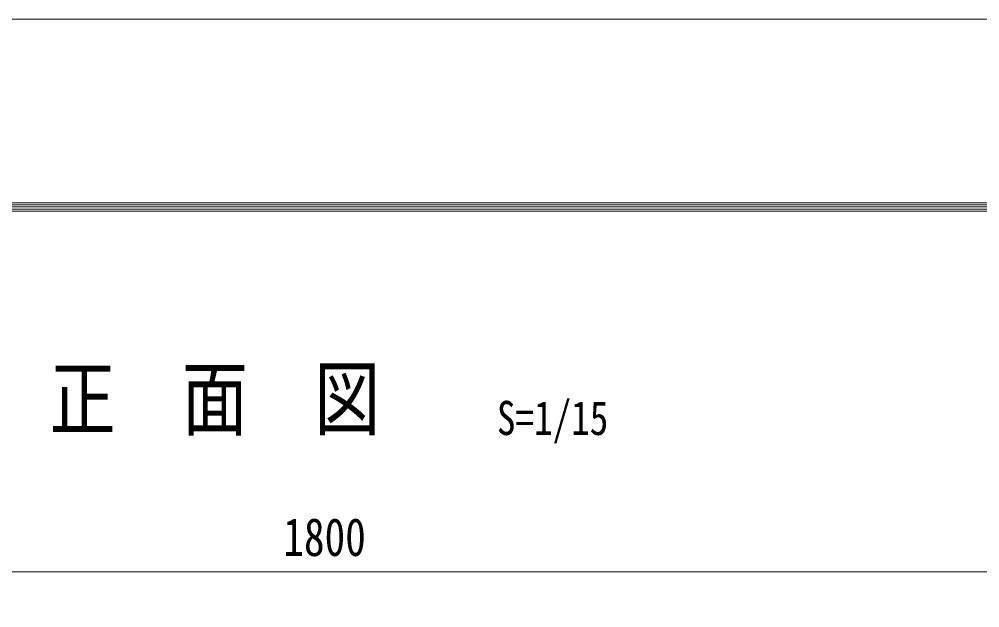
# Model space of a CAD drawing. Units: millimetres, scale not verified. Extents: x -4455 to 4455, y -3150 to 3150.
# Drawn here: x -2908 to -1687, y 2402 to 3150 of the extents above; entities that cross this region are included whole.
import ezdxf
from ezdxf.enums import TextEntityAlignment as Align

# ---------------------------------------------------------------- set-up
doc = ezdxf.new("R2010")
doc.units = ezdxf.units.MM
doc.header["$LTSCALE"] = 30
doc.layers.add('0-3_D-STR1', color=1, linetype='Continuous', lineweight=18)
doc.layers.add('1-2_D-TTL', color=7, linetype='Continuous', lineweight=9)
doc.layers.add('0-D_D-TTL-TXT', color=7, linetype='Continuous')
doc.styles.add('ＭＳ ゴシック', font='')
doc.styles.get('ＭＳ ゴシック').set_extended_font_data('MS Gothic')

msp = doc.modelspace()

# ---------------------------------------------------------------- linework, layer by layer
at = {"layer": '0-3_D-STR1'}
msp.add_line((-3384.51, 2447.89), (-1653.51, 2447.89), dxfattribs=at)
at = {"layer": '1-2_D-TTL', "color": 2, "lineweight": 18}
msp.add_lwpolyline([(-4454.62, 3150.24), (4455.08, 3150.24), (4455.08, -3150.19), (-4454.62, -3150.19)], close=True, dxfattribs=at)
at = {"layer": '1-2_D-TTL'}
for points in [[(-4168.24, 2916.89), (4168.69, 2916.89), (4168.69, -2916.84), (-4168.24, -2916.84)], [(-4165.59, 2914.24), (4166.04, 2914.24), (4166.04, -2914.19), (-4165.59, -2914.19)], [(-4162.93, 2911.59), (4163.39, 2911.59), (4163.39, -2911.54), (-4162.93, -2911.54)], [(-4160.28, 2908.94), (4160.74, 2908.94), (4160.74, -2908.88), (-4160.28, -2908.88)], [(-4157.63, 2906.28), (4158.09, 2906.28), (4158.09, -2906.23), (-4157.63, -2906.23)]]:
    msp.add_lwpolyline(points, close=True, dxfattribs=at)

# ---------------------------------------------------------------- texts
at = {"layer": '0-3_D-STR1', "color": 3, "style": 'ＭＳ ゴシック', "width": 0.8}
msp.add_text('1800', height=48.17, dxfattribs=at).set_placement((-2572.53, 2453.64), align=Align.BOTTOM_LEFT)
at = {"layer": '0-D_D-TTL-TXT', "style": 'ＭＳ ゴシック', "width": 0.8}
msp.add_text('正\u3000面\u3000図', height=76.98, dxfattribs=at).set_placement((-2869.45, 2606.37), align=Align.BOTTOM_LEFT)
at = {"layer": '0-D_D-TTL-TXT', "color": 3, "style": 'ＭＳ ゴシック', "width": 0.8}
msp.add_text('S=1/15', height=43.33, dxfattribs=at).set_placement((-2301.03, 2608.81), align=Align.BOTTOM_LEFT)

doc.saveas('drawing.dxf')
